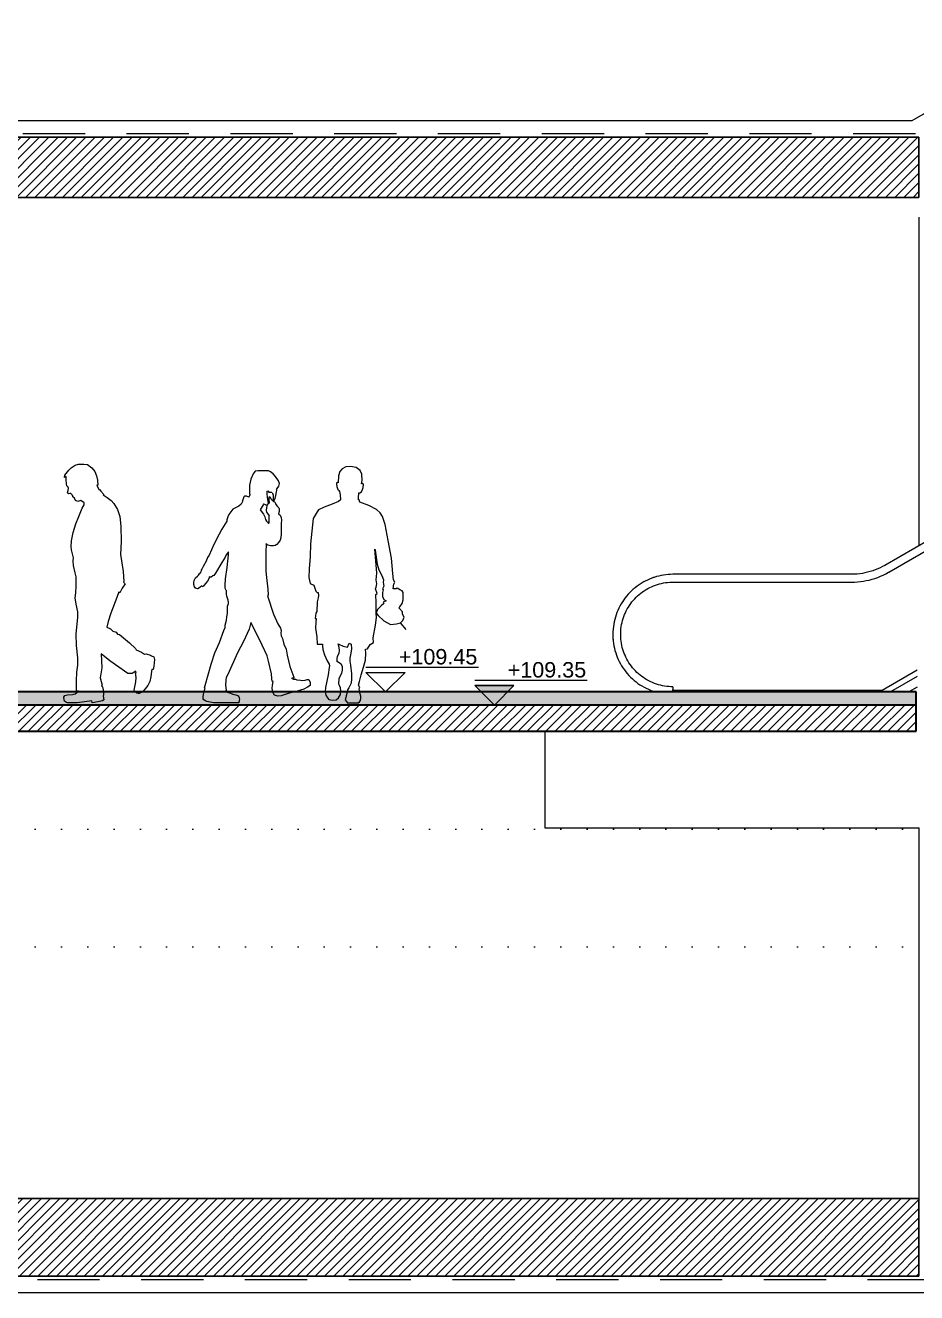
# Model space of a CAD drawing. Header units: centimetres. Extents: x -15511 to 6948, y 9649 to 14173.
# Drawn here: x -10634 to -9953, y 10486 to 11455 of the extents above; entities that cross this region are included whole.
import ezdxf

# ---------------------------------------------------------------- set-up
doc = ezdxf.new("R2010")
doc.units = ezdxf.units.CM
doc.header["$LTSCALE"] = 200
doc.linetypes.add('Dot 1mm', pattern=[0.1, 0, -0.1])
doc.linetypes.add('Overhead', pattern=[0.396875, 0.238125, -0.15875])
for name, color, linetype, lineweight in [('A-DETL', 90, 'Continuous', 9), ('A-FLOR', 192, 'Continuous', 9), ('A-FLOR-LEVL', 51, 'Continuous', 9), ('A-FLOR-OVHD', 1, 'Overhead', 9), ('A-FLOR-PATT', 8, 'Continuous', 35), ('A-GENM', 13, 'Continuous', 9), ('G-ANNO-DIMS', 111, 'Continuous', 9)]:
    doc.layers.add(name, color=color, linetype=linetype, lineweight=lineweight)
doc.styles.add('Arial_4', font='arial.ttf', dxfattribs={"height": 11.802395})
pattern_1 = [(45, (-4285.505, 12015), (-3.535534, 3.535534), [])]

# ---------------------------------------------------------------- blocks, each defined once
blk = doc.blocks.new('Generic Models 7 - Generic Models 4-1428444-A')
at = {"layer": 'A-GENM'}
h = blk.add_hatch(dxfattribs=at)
h.set_pattern_fill('FP_1', color=256, style=0, pattern_type=2)
h.set_pattern_definition(pattern_1)
h.paths.add_polyline_path([(-11011.98, 10498.27), (-9950.89, 10498.27), (-9950.89, 10557.52), (-11011.98, 10557.52), (-11011.98, 10543.95)], flags=0)
h.paths.add_polyline_path([(-10769.56, 11323.29), (-9950.89, 11323.29), (-9950.89, 11369.36), (-10831.59, 11369.36), (-10815.17, 11359.12), (-10799.32, 11348.01), (-10784.11, 11336.06)], flags=0)
at = {"layer": 'A-GENM', "lineweight": 25}
for p, q in [((-9950.89, 11369.36), (-10831.59, 11369.36)), ((-9950.89, 11323.29), (-9950.89, 11369.36)), ((-10769.56, 11323.29), (-9950.89, 11323.29)), ((-10971.98, 10557.52), (-11011.98, 10557.52)), ((-11011.98, 10557.52), (-11011.98, 10498.27)), ((-9950.89, 10557.52), (-10971.98, 10557.52)), ((-9950.89, 10498.27), (-9950.89, 10557.52)), ((-11011.98, 10498.27), (-9950.89, 10498.27))]:
    blk.add_line(p, q, dxfattribs=at)
at = {"layer": 'A-GENM'}
for p, q in [((-9950.89, 11308.04), (-9950.89, 11084.72)), ((-9950.89, 11084.72), (-9950.89, 11056.89)), ((-9950.89, 10840.98), (-9950.89, 10782.9)), ((-9950.89, 10782.9), (-9950.89, 10557.52)), ((-11011.98, 10557.52), (-11011.98, 10663.28))]:
    blk.add_line(p, q, dxfattribs=at)
for points in [[(-10783.93, 11335.91), (-10784.06, 11336.02), (-10784.18, 11336.12), (-10784.31, 11336.22)], [(-10769.2, 11322.96), (-10769.37, 11323.12), (-10769.55, 11323.28), (-10769.72, 11323.45)], [(-10761.87, 11315.95), (-10761.94, 11316.02), (-10762, 11316.09), (-10762.07, 11316.15)], [(-10755.15, 11309.17), (-10755.25, 11309.27), (-10755.35, 11309.38), (-10755.46, 11309.48)], [(-10751.11, 11304.91), (-10751.19, 11304.99), (-10751.27, 11305.08), (-10751.35, 11305.17)], [(-10744.37, 11297.47), (-10744.53, 11297.66), (-10744.7, 11297.84), (-10744.86, 11298.02)], [(-10743.94, 11296.99), (-10744.04, 11297.1), (-10744.14, 11297.21), (-10744.24, 11297.32)], [(-10741.23, 11293.86), (-10741.29, 11293.93), (-10741.35, 11294), (-10741.41, 11294.07)], [(-10736.96, 11288.79), (-10736.99, 11288.82), (-10737.02, 11288.86), (-10737.06, 11288.9)], [(-10734.03, 11285.19), (-10734.24, 11285.46), (-10734.46, 11285.72), (-10734.68, 11285.99)], [(-10723.3, 11271.16), (-10723.34, 11271.2), (-10723.37, 11271.24), (-10723.4, 11271.29)], [(-10720.18, 11266.79), (-10720.22, 11266.84), (-10720.26, 11266.89), (-10720.29, 11266.95)], [(-10717.34, 11262.69), (-10717.61, 11263.08), (-10717.88, 11263.47), (-10718.15, 11263.87)], [(-10714.04, 11257.76), (-10714.06, 11257.8), (-10714.09, 11257.84), (-10714.12, 11257.88)], [(-10703.95, 11241.51), (-10703.98, 11241.55), (-10704.01, 11241.6), (-10704.04, 11241.65)], [(-10701.04, 11236.42), (-10701.07, 11236.47), (-10701.1, 11236.53), (-10701.13, 11236.58)], [(-10698.19, 11231.25), (-10698.22, 11231.31), (-10698.25, 11231.37), (-10698.28, 11231.43)], [(-10695.4, 11225.99), (-10695.43, 11226.05), (-10695.46, 11226.11), (-10695.5, 11226.17)], [(-10692.67, 11220.62), (-10692.71, 11220.69), (-10692.74, 11220.75), (-10692.77, 11220.81)], [(-10690.01, 11215.15), (-10690.04, 11215.22), (-10690.07, 11215.28), (-10690.1, 11215.35)], [(-10687.41, 11209.58), (-10687.44, 11209.64), (-10687.47, 11209.71), (-10687.5, 11209.78)], [(-10685.03, 11204.23), (-10685.32, 11204.91), (-10685.62, 11205.58), (-10685.91, 11206.25)], [(-10682.44, 11198.15), (-10682.46, 11198.21), (-10682.49, 11198.26), (-10682.51, 11198.32)], [(-10678.59, 11188.55), (-10678.61, 11188.6), (-10678.63, 11188.64), (-10678.64, 11188.69)], [(-10678.2, 11187.54), (-10678.22, 11187.59), (-10678.23, 11187.63), (-10678.25, 11187.67)], [(-10660.86, 11132.27), (-10660.9, 11132.46), (-10660.95, 11132.64), (-10660.99, 11132.82)], [(-10653.11, 11093.52), (-10653.13, 11093.6), (-10653.14, 11093.67), (-10653.15, 11093.75)], [(-10652.1, 11086.64), (-10652.11, 11086.73), (-10652.13, 11086.83), (-10652.14, 11086.92)], [(-10651.84, 11084.72), (-10651.8, 11084.48), (-10651.74, 11084.01), (-10651.68, 11083.53), (-10651.65, 11083.29)], [(-10719.99, 10776.97), (-10719.33, 10777.75), (-10718.67, 10778.53), (-10718.02, 10779.31)], [(-10845.73, 10691.17), (-10845.69, 10691.18), (-10845.64, 10691.2), (-10845.6, 10691.22)]]:
    blk.add_open_spline(points, degree=3, dxfattribs=at)
blk = doc.blocks.new('A-YURUYEN MERDIVEN - 695_00-1415770-A')
at = {"layer": 'A-GENM'}
for p, q in [((-8828.2, 11705.08), (-9976.94, 11041.83)), ((-9973.94, 11036.64), (-8825.2, 11699.88)), ((-10002.44, 11035), (-10138.98, 11035)), ((-10138.98, 11029), (-10002.44, 11029)), ((-9952.22, 10961.7), (-9979, 10946.24)), ((-9952.22, 10956.8), (-9972.66, 10945)), ((-10138.98, 10949), (-10138.98, 10947)), ((-10138.98, 10946.24), (-10138.98, 10947)), ((-10138.98, 10945), (-10138.98, 10946.24)), ((-9979, 10946.24), (-10138.98, 10946.24)), ((-9978.66, 10945), (-9979, 10946.24)), ((-9952.22, 10948.72), (-9958.66, 10945)), ((-10236.98, 10915), (-10236.98, 10841)), ((-10236.98, 10841), (-9950.8, 10841))]:
    blk.add_line(p, q, dxfattribs=at)
at = {"layer": 'A-GENM', "flags": 128}
for points in [[(-9976.94, 11041.83), (-9978.73, 11040.85), (-9980.56, 11039.94), (-9982.41, 11039.1), (-9984.31, 11038.33), (-9986.23, 11037.65), (-9988.17, 11037.04), (-9990.14, 11036.51), (-9992.13, 11036.05), (-9994.14, 11035.68), (-9996.16, 11035.39), (-9998.19, 11035.18), (-10000.22, 11035.05), (-10002.26, 11035), (-10002.44, 11035)], [(-10138.98, 11035), (-10140.82, 11034.96), (-10142.66, 11034.85), (-10144.49, 11034.67), (-10146.31, 11034.41), (-10148.12, 11034.08), (-10149.92, 11033.68), (-10151.7, 11033.21), (-10153.45, 11032.66), (-10155.19, 11032.05), (-10156.9, 11031.37), (-10158.58, 11030.62), (-10160.22, 11029.8), (-10161.84, 11028.92), (-10163.42, 11027.97), (-10164.96, 11026.97), (-10166.45, 11025.9), (-10167.91, 11024.77), (-10169.31, 11023.58), (-10170.67, 11022.34), (-10171.98, 11021.05), (-10173.24, 11019.7), (-10174.44, 11018.31), (-10175.58, 11016.87), (-10176.67, 11015.38), (-10177.69, 11013.85), (-10178.65, 11012.29), (-10179.55, 11010.68), (-10180.39, 11009.04), (-10181.16, 11007.37), (-10181.86, 11005.67), (-10182.49, 11003.94), (-10183.05, 11002.19), (-10183.54, 11000.42), (-10183.96, 10998.62), (-10184.31, 10996.82), (-10184.59, 10995), (-10184.79, 10993.17), (-10184.92, 10991.34), (-10184.98, 10989.5), (-10184.96, 10987.66), (-10184.87, 10985.82), (-10184.71, 10983.99), (-10184.47, 10982.16), (-10184.16, 10980.35), (-10183.78, 10978.55), (-10183.33, 10976.77), (-10182.8, 10975), (-10182.21, 10973.26), (-10181.54, 10971.55), (-10180.81, 10969.86), (-10180.01, 10968.2), (-10179.15, 10966.58), (-10178.22, 10964.99), (-10177.23, 10963.44), (-10176.17, 10961.93), (-10175.06, 10960.46), (-10173.89, 10959.04), (-10172.67, 10957.67), (-10171.39, 10956.35), (-10170.05, 10955.08), (-10168.67, 10953.86), (-10167.24, 10952.71), (-10165.77, 10951.6), (-10164.25, 10950.56), (-10162.7, 10949.58), (-10161.1, 10948.67), (-10159.47, 10947.81), (-10157.81, 10947.03), (-10156.11, 10946.31), (-10154.39, 10945.66), (-10152.65, 10945.08), (-10152.38, 10945)], [(-10154.08, 11032.44), (-10155.19, 11032.05), (-10156.9, 11031.37), (-10158.58, 11030.62), (-10160.22, 11029.8), (-10160.73, 11029.52)], [(-10138.98, 11035), (-10140.82, 11034.96), (-10142.66, 11034.85), (-10144.49, 11034.67), (-10146.31, 11034.41), (-10148.12, 11034.08), (-10149.92, 11033.68), (-10151.7, 11033.21), (-10153.45, 11032.66), (-10153.79, 11032.55)], [(-10002.44, 11029), (-10000.17, 11029.05), (-9997.89, 11029.18), (-9995.62, 11029.41), (-9993.36, 11029.73), (-9991.12, 11030.14), (-9988.9, 11030.63), (-9986.69, 11031.22), (-9984.51, 11031.89), (-9982.37, 11032.65), (-9980.25, 11033.5), (-9978.17, 11034.43), (-9976.12, 11035.44), (-9974.12, 11036.53), (-9973.94, 11036.64)], [(-10138.98, 10949), (-10140.58, 10949.03), (-10142.18, 10949.13), (-10143.77, 10949.29), (-10145.36, 10949.51), (-10146.93, 10949.8), (-10148.49, 10950.15), (-10150.04, 10950.56), (-10151.57, 10951.03), (-10153.07, 10951.56), (-10154.56, 10952.16), (-10156.02, 10952.81), (-10157.45, 10953.52), (-10158.86, 10954.29), (-10160.23, 10955.11), (-10161.57, 10955.99), (-10162.87, 10956.92), (-10164.13, 10957.9), (-10165.36, 10958.93), (-10166.54, 10960.01), (-10167.68, 10961.13), (-10168.77, 10962.3), (-10169.81, 10963.51), (-10170.81, 10964.77), (-10171.75, 10966.06), (-10172.64, 10967.39), (-10173.48, 10968.75), (-10174.26, 10970.15), (-10174.99, 10971.57), (-10175.66, 10973.03), (-10176.26, 10974.51), (-10176.81, 10976.01), (-10177.3, 10977.53), (-10177.73, 10979.07), (-10178.1, 10980.63), (-10178.4, 10982.2), (-10178.64, 10983.78), (-10178.82, 10985.37), (-10178.93, 10986.97), (-10178.98, 10988.57), (-10178.97, 10990.17), (-10178.89, 10991.77), (-10178.74, 10993.36), (-10178.54, 10994.95), (-10178.27, 10996.52), (-10177.94, 10998.09), (-10177.54, 10999.64), (-10177.09, 11001.17), (-10176.57, 11002.69), (-10175.99, 11004.18), (-10175.36, 11005.65), (-10174.66, 11007.09), (-10173.91, 11008.5), (-10173.1, 11009.88), (-10172.24, 11011.23), (-10171.32, 11012.54), (-10170.36, 11013.81), (-10169.34, 11015.05), (-10168.27, 11016.24), (-10167.16, 11017.39), (-10166, 11018.5), (-10164.8, 11019.55), (-10163.56, 11020.56), (-10162.28, 11021.52), (-10160.96, 11022.42), (-10159.6, 11023.28), (-10158.22, 11024.07), (-10156.8, 11024.81), (-10155.35, 11025.5), (-10153.88, 11026.12), (-10152.38, 11026.69), (-10150.86, 11027.19), (-10149.33, 11027.64), (-10147.77, 11028.02), (-10146.21, 11028.34), (-10144.63, 11028.6), (-10143.04, 11028.79), (-10141.45, 11028.92), (-10139.85, 11028.99), (-10138.98, 11029)], [(-10167.38, 11025.18), (-10167.91, 11024.77), (-10169.31, 11023.58), (-10170.67, 11022.34), (-10171.98, 11021.05), (-10172.69, 11020.29)], [(-10161.03, 11029.36), (-10161.84, 11028.92), (-10163.42, 11027.97), (-10164.96, 11026.97), (-10166.45, 11025.9), (-10167.1, 11025.4)], [(-10177.53, 11014.09), (-10177.69, 11013.85), (-10178.65, 11012.29), (-10179.55, 11010.68), (-10180.39, 11009.04), (-10181.16, 11007.37), (-10181.86, 11005.67), (-10182.49, 11003.94), (-10183.05, 11002.19), (-10183.54, 11000.42), (-10183.96, 10998.62), (-10184.31, 10996.82), (-10184.59, 10995), (-10184.79, 10993.17), (-10184.81, 10992.9)], [(-10172.91, 11020.05), (-10173.24, 11019.7), (-10174.44, 11018.31), (-10175.58, 11016.87), (-10176.67, 11015.38), (-10177.41, 11014.27)], [(-10184.83, 10992.66), (-10184.92, 10991.34), (-10184.98, 10989.5), (-10184.96, 10987.66), (-10184.87, 10985.82), (-10184.83, 10985.34)], [(-10184.8, 10985.03), (-10184.71, 10983.99), (-10184.47, 10982.16), (-10184.16, 10980.35), (-10183.78, 10978.55), (-10183.61, 10977.87)], [(-10183.52, 10977.52), (-10183.33, 10976.77), (-10182.8, 10975), (-10182.21, 10973.26), (-10181.54, 10971.55), (-10181.18, 10970.71)], [(-10181.04, 10970.37), (-10180.81, 10969.86), (-10180.01, 10968.2), (-10179.15, 10966.58), (-10178.22, 10964.99), (-10177.58, 10964)], [(-10177.43, 10963.75), (-10177.23, 10963.44), (-10176.17, 10961.93), (-10175.06, 10960.46), (-10173.89, 10959.04), (-10172.67, 10957.67), (-10171.39, 10956.35), (-10170.05, 10955.08), (-10168.67, 10953.86), (-10167.24, 10952.71), (-10165.77, 10951.6), (-10164.25, 10950.56), (-10162.7, 10949.58), (-10161.1, 10948.67), (-10159.47, 10947.81), (-10157.81, 10947.03), (-10156.11, 10946.31), (-10154.39, 10945.66), (-10154.03, 10945.54)], [(-10153.72, 10945.43), (-10152.65, 10945.08), (-10152.38, 10945)]]:
    blk.add_lwpolyline(points, dxfattribs=at)
blk = doc.blocks.new('Spot Elevations - IUAS_A_SECTION_FLOOR_CONCRETE-1317280-A')
at = {"layer": 'G-ANNO-DIMS'}
blk.add_hatch(color=256, dxfattribs=at).paths.add_polyline_path([(-6011.89, 11645), (-6026.89, 11630), (-6041.89, 11645)], flags=0)
for p, q in [((-6041.89, 11649), (-5955.82, 11649)), ((-6041.89, 11645), (-6011.89, 11645)), ((-6026.89, 11630), (-6041.89, 11645)), ((-6011.89, 11645), (-6041.89, 11645)), ((-6041.89, 11645), (-6026.89, 11630)), ((-6011.89, 11645), (-6026.89, 11630)), ((-6026.89, 11630), (-6011.89, 11645))]:
    blk.add_line(p, q, dxfattribs=at)
blk = doc.blocks.new('Spot Elevations - IUAS_A_SECTION_FLOOR_FINISH-1317019-A')
at = {"layer": 'G-ANNO-DIMS'}
for p, q in [((-1852.33, 12529), (-1766.26, 12529)), ((-1852.33, 12525), (-1822.33, 12525)), ((-1837.33, 12510), (-1852.33, 12525)), ((-1822.33, 12525), (-1837.33, 12510))]:
    blk.add_line(p, q, dxfattribs=at)

msp = doc.modelspace()

# ---------------------------------------------------------------- hatches: boundary and pattern name
at = {"layer": 'A-FLOR-PATT', "lineweight": 9}
h = msp.add_hatch(dxfattribs=at)
h.set_pattern_fill('FP_2', color=256, style=0, pattern_type=2)
h.set_pattern_definition([(50, (-4285.505, 12015), (72.87376, -6.37607), [7.62, -83.82]), (355, (-4285.505, 12015), (-14.097, 76.42244), [6.096, -67.056]), (100.451, (-4279.43, 12014.47), (58.77696, 70.04687), [6.476, -71.236]), (46.184, (-4285.505, 12035.32), (108.4314, -16.81745), [11.43, -125.73]), (96.636, (-4276.47, 12033.92), (94.961, 98.9709), [9.714, -106.854]), (351.184, (-4285.5, 12035.32), (94.9623, 98.9702), [9.144, -100.584]), (21, (-4275.345, 12030.24), (60.64565, -40.90654), [7.62, -83.82]), (326, (-4275.345, 12030.24), (24.72083, 73.67493), [6.096, -67.056]), (71.451, (-4270.29, 12026.83), (85.3669, 32.76874), [6.476, -71.236]), (37.5, (-4285.505, 12015), (1.235525, 33.82243), [3.353, -62.89, 3.353, -64.719, -67.31]), (37.5, (-4285.505, 12015), (1.235525, 33.82243), [-134.315, 3.353, -63.957]), (7.5, (-4285.505, 12015), (26.72815, 40.07255), [3.353, -35.458, 3.353, -61.366, -25.654]), (7.5, (-4285.505, 12015), (26.72815, 40.07255), [-103.53, 3.353, -22.301]), (327.5, (-4308.16, 12015), (54.23632, -2.29212), [3.353, -22.047, 3.353, -75.895, -105.156]), (327.5, (-4308.16, 12015), (54.23632, -2.29212), [-104.648, 3.353, -101.803]), (317.5, (-4318.32, 12015), (59.25158, 10.17014), [3.353, -29.667, 3.353, -49.276, -74.676]), (317.5, (-4318.32, 12015), (59.25158, 10.17014), [-85.649, 3.353, -71.323])])
h.paths.add_polyline_path([(5363.17, 10935), (5388.02, 10935), (5388.02, 10945), (4668.02, 10945), (4668.02, 10935), (5320.31, 10935)], flags=0)
h.paths.add_polyline_path([(-14311.98, 10935), (-11851.98, 10935), (-11851.98, 10945), (-14311.98, 10945)], flags=0)
h.paths.add_polyline_path([(4634.46, 10935), (4648.02, 10935), (4648.02, 10945), (2928.02, 10945), (2928.02, 10935), (4591.59, 10935)], flags=0)
h.paths.add_polyline_path([(-11331.63, 10935), (-9952.98, 10935), (-9952.98, 10945), (-11331.63, 10945)], flags=0)
h.paths.add_polyline_path([(2405.44, 10935), (2407.66, 10935), (2407.66, 10945), (1078.02, 10945), (1078.02, 10935), (2233.98, 10935)], flags=0)
h.paths.add_polyline_path([(-6661.98, 10935), (-5501.98, 10935), (-5501.98, 10945), (-6661.98, 10945)], flags=0)
h.paths.add_polyline_path([(-852.36, 10935), (-811.98, 10935), (-811.98, 10945), (-5141.98, 10945), (-5141.98, 10935), (-938.09, 10935)], flags=0)
h = msp.add_hatch(dxfattribs=at)
h.set_pattern_fill('FP_1', color=256, style=0, pattern_type=2)
h.set_pattern_definition(pattern_1)
h.paths.add_polyline_path([(-14311.98, 10915), (-11851.98, 10915), (-11851.98, 10935), (-14311.98, 10935)], flags=0)
h.paths.add_polyline_path([(5363.17, 10915), (5388.02, 10915), (5388.02, 10935), (2928.02, 10935), (2928.02, 10915), (5320.31, 10915)], flags=0)
h.paths.add_polyline_path([(-11331.63, 10915), (-9952.98, 10915), (-9952.98, 10935), (-11331.63, 10935)], flags=0)
h.paths.add_polyline_path([(2405.44, 10915), (2407.66, 10915), (2407.66, 10935), (1078.02, 10935), (1078.02, 10915), (2233.98, 10915)], flags=0)
h.paths.add_polyline_path([(-6811.98, 10915), (-661.98, 10915), (-661.98, 10935), (-6811.98, 10935)], flags=0)

# ---------------------------------------------------------------- linework, layer by layer
at = {"layer": 'A-DETL'}
for p, q in [((-8658.08, 12131.43), (-9956.25, 11381.93)), ((-9956.25, 11381.93), (-10813.71, 11381.93)), ((-10599.22, 11116.54), (-10596.28, 11118.41)), ((-10596.28, 11118.41), (-10593.57, 11119.11)), ((-10593.57, 11119.11), (-10589.49, 11119.35)), ((-10589.49, 11119.35), (-10586.76, 11118.91)), ((-10586.76, 11118.91), (-10583.34, 11116.44)), ((-10385.68, 11117.55), (-10389.3, 11117.22)), ((-10381.26, 11116.69), (-10385.68, 11117.55)), ((-10604.35, 11109.13), (-10604.11, 11110.9)), ((-10603.09, 11109.69), (-10604.35, 11109.13)), ((-10604.11, 11110.9), (-10600.99, 11114.54)), ((-10603.18, 11107.36), (-10603.09, 11109.69)), ((-10600.99, 11114.54), (-10599.22, 11116.54)), ((-10583.34, 11116.44), (-10581.06, 11113.59)), ((-10581.06, 11113.59), (-10579.85, 11110.42)), ((-10579.85, 11110.42), (-10579.22, 11107)), ((-10461.89, 11107.7), (-10462.75, 11103.19)), ((-10460.15, 11111.86), (-10461.89, 11107.7)), ((-10458.42, 11113.77), (-10460.15, 11111.86)), ((-10456.34, 11114.2), (-10458.42, 11113.77)), ((-10450.53, 11114.2), (-10456.34, 11114.2)), ((-10448.36, 11114.03), (-10450.53, 11114.2)), ((-10446.72, 11113.42), (-10448.36, 11114.03)), ((-10444.64, 11111.95), (-10446.72, 11113.42)), ((-10442.99, 11109.87), (-10444.64, 11111.95)), ((-10440.56, 11106.4), (-10442.99, 11109.87)), ((-10394.79, 11110.25), (-10395.02, 11104.93)), ((-10393.88, 11113.68), (-10394.79, 11110.25)), ((-10392.1, 11115.74), (-10393.88, 11113.68)), ((-10389.3, 11117.22), (-10392.1, 11115.74)), ((-10378.26, 11114.48), (-10381.26, 11116.69)), ((-10376.91, 11111.48), (-10378.26, 11114.48)), ((-10376.7, 11106.71), (-10376.91, 11111.48)), ((-10602.9, 11104.14), (-10603.18, 11107.36)), ((-10602.51, 11102.65), (-10602.9, 11104.14)), ((-10601.65, 11101.61), (-10602.51, 11102.65)), ((-10601.95, 11097.22), (-10601.68, 11099.17)), ((-10601.68, 11099.17), (-10601.32, 11100.87)), ((-10601.32, 11100.87), (-10601.65, 11101.61)), ((-10578.92, 11103.19), (-10579.73, 11103.14)), ((-10579.73, 11103.14), (-10578.02, 11099.85)), ((-10579.22, 11107), (-10578.92, 11103.19)), ((-10578.02, 11099.85), (-10577.53, 11099.93)), ((-10577.53, 11099.93), (-10576.45, 11098.57)), ((-10576.45, 11098.57), (-10574.2, 11095.95)), ((-10462.75, 11103.19), (-10462.84, 11098.77)), ((-10462.84, 11098.77), (-10462.75, 11096.78)), ((-10449.44, 11098.68), (-10448.87, 11098.83)), ((-10449.28, 11097.53), (-10449.44, 11098.68)), ((-10448.87, 11098.83), (-10448.45, 11098.6)), ((-10448.45, 11098.6), (-10448.24, 11097.72)), ((-10442.8, 11095.36), (-10442.17, 11097.94)), ((-10442.3, 11099.94), (-10441.6, 11100.59)), ((-10441.97, 11099.64), (-10442.3, 11099.94)), ((-10442.17, 11097.94), (-10442.07, 11098.96)), ((-10442.07, 11098.96), (-10441.97, 11099.64)), ((-10441.6, 11100.59), (-10440.39, 11102.5)), ((-10439.96, 11104.41), (-10440.56, 11106.4)), ((-10440.39, 11102.5), (-10439.96, 11104.41)), ((-10396.25, 11104.83), (-10396.4, 11103.82)), ((-10396.4, 11103.82), (-10396.1, 11102.04)), ((-10395.62, 11105.16), (-10396.25, 11104.83)), ((-10396.1, 11102.04), (-10395.29, 11099.82)), ((-10395.02, 11104.93), (-10395.62, 11105.16)), ((-10395.29, 11099.82), (-10394.47, 11099.15)), ((-10394.47, 11099.15), (-10393.94, 11098.34)), ((-10393.94, 11098.34), (-10393.6, 11095.82)), ((-10378.38, 11097.42), (-10377.27, 11097.96)), ((-10377.27, 11097.96), (-10376.56, 11099.77)), ((-10377.12, 11104.21), (-10376.7, 11106.71)), ((-10376.15, 11104.43), (-10377.12, 11104.21)), ((-10376.56, 11099.77), (-10375.9, 11101.47)), ((-10375.74, 11103.73), (-10376.15, 11104.43)), ((-10375.9, 11101.47), (-10375.74, 11103.73)), ((-10601.29, 11096.59), (-10601.95, 11097.22)), ((-10600.34, 11096.68), (-10601.29, 11096.59)), ((-10599.48, 11096.74), (-10600.34, 11096.68)), ((-10598.86, 11096.15), (-10599.48, 11096.74)), ((-10598.47, 11095.44), (-10598.86, 11096.15)), ((-10597.88, 11095.3), (-10598.47, 11095.44)), ((-10597.88, 11094.19), (-10597.88, 11095.3)), ((-10596.77, 11093.22), (-10597.88, 11094.19)), ((-10595.85, 11091.47), (-10596.77, 11093.22)), ((-10594.1, 11090.64), (-10595.85, 11091.47)), ((-10591.79, 11091.42), (-10594.1, 11090.64)), ((-10589.24, 11089.68), (-10591.79, 11091.42)), ((-10590.91, 11085.48), (-10589.24, 11088.21)), ((-10589.24, 11088.21), (-10589.24, 11089.68)), ((-10574.2, 11095.95), (-10574.74, 11095.88)), ((-10574.74, 11095.88), (-10571.79, 11093.84)), ((-10571.79, 11093.84), (-10568.78, 11091.4)), ((-10568.78, 11091.4), (-10566.5, 11089.04)), ((-10566.5, 11089.04), (-10563.89, 11084.56)), ((-10469.19, 11088.69), (-10471.11, 11087.17)), ((-10468.1, 11090.68), (-10469.19, 11088.69)), ((-10468.18, 11091.26), (-10468.25, 11090.97)), ((-10468.25, 11090.97), (-10468.1, 11090.68)), ((-10467.96, 11091.84), (-10468.18, 11091.26)), ((-10467.53, 11093.36), (-10467.96, 11091.84)), ((-10467.24, 11094.3), (-10467.53, 11093.36)), ((-10466.73, 11094.73), (-10467.24, 11094.3)), ((-10465.28, 11094.66), (-10466.73, 11094.73)), ((-10463.4, 11094.01), (-10465.28, 11094.66)), ((-10463.36, 11094.39), (-10463.4, 11094.01)), ((-10462.93, 11095.1), (-10463.21, 11094.61)), ((-10462.69, 11095.67), (-10462.93, 11095.1)), ((-10462.75, 11096.78), (-10462.49, 11096.09)), ((-10462.61, 11095.97), (-10462.69, 11095.67)), ((-10452.23, 11088.53), (-10452.48, 11088.13)), ((-10451.82, 11088.69), (-10452.23, 11088.53)), ((-10451.01, 11088.25), (-10451.82, 11088.69)), ((-10450.13, 11087.88), (-10451.01, 11088.25)), ((-10449.45, 11096.89), (-10449.33, 11097.48)), ((-10449.45, 11096.42), (-10449.45, 11096.89)), ((-10449.19, 11094.01), (-10449.45, 11096.42)), ((-10448.43, 11089.03), (-10449.19, 11094.01)), ((-10449.08, 11088.03), (-10448.43, 11089.03)), ((-10447.78, 11090.02), (-10448.43, 11089.03)), ((-10448.24, 11097.72), (-10447.11, 11097.81)), ((-10448.02, 11093.81), (-10448.07, 11093.12)), ((-10448.07, 11093.12), (-10447.96, 11091.64)), ((-10447.7, 11094.18), (-10448.02, 11093.81)), ((-10447.96, 11091.64), (-10447.78, 11090.02)), ((-10446.96, 11093.86), (-10447.49, 11094.18)), ((-10447.11, 11097.81), (-10445.9, 11097.78)), ((-10446.59, 11093.17), (-10446.96, 11093.86)), ((-10445.74, 11091.74), (-10446.59, 11093.17)), ((-10445.9, 11097.78), (-10445.66, 11097.75)), ((-10445.07, 11091.19), (-10445.74, 11091.74)), ((-10445.48, 11097.54), (-10445.15, 11096.95)), ((-10445.15, 11096.95), (-10444.86, 11095.64)), ((-10444.83, 11091.35), (-10445.07, 11091.19)), ((-10445.07, 11091.19), (-10444.41, 11090.63)), ((-10444.86, 11095.64), (-10444.83, 11093.3)), ((-10444.83, 11093.3), (-10444.83, 11091.35)), ((-10444.41, 11090.63), (-10443.33, 11092.93)), ((-10444.41, 11090.63), (-10443.67, 11090.36)), ((-10443.67, 11090.36), (-10443.35, 11089.78)), ((-10443.35, 11089.78), (-10442.66, 11088.4)), ((-10443.33, 11092.93), (-10442.8, 11095.36)), ((-10442.66, 11088.4), (-10441.6, 11087.08)), ((-10399.71, 11088.56), (-10405.76, 11086.41)), ((-10394.84, 11090.61), (-10399.71, 11088.56)), ((-10393.26, 11091.97), (-10394.84, 11090.61)), ((-10393.6, 11095.82), (-10393.26, 11091.97)), ((-10379.56, 11093.35), (-10379.33, 11097.32)), ((-10379.48, 11091.9), (-10379.56, 11093.35)), ((-10379.02, 11091.93), (-10379.48, 11091.9)), ((-10379.33, 11097.32), (-10378.38, 11097.42)), ((-10378.58, 11090.22), (-10379.02, 11091.93)), ((-10371.58, 11087.68), (-10378.58, 11090.22)), ((-10595.67, 11073.56), (-10593.31, 11079.29)), ((-10593.31, 11079.29), (-10590.91, 11085.48)), ((-10563.89, 11084.56), (-10562.02, 11079.29)), ((-10562.02, 11079.29), (-10561.3, 11071.8)), ((-10479.51, 11078.93), (-10480.23, 11076.53)), ((-10478.55, 11080.85), (-10479.51, 11078.93)), ((-10475.59, 11084.85), (-10478.55, 11080.85)), ((-10471.11, 11087.17), (-10475.59, 11084.85)), ((-10452.48, 11088.13), (-10454.64, 11084.25)), ((-10454.64, 11084.25), (-10452.26, 11080.99)), ((-10452.26, 11080.99), (-10451.1, 11078.96)), ((-10451.1, 11078.96), (-10450.53, 11076.94)), ((-10449.5, 11087.72), (-10450.13, 11087.88)), ((-10449.77, 11083.74), (-10449.71, 11085.97)), ((-10449.55, 11082.63), (-10449.77, 11083.74)), ((-10449.71, 11085.97), (-10449.08, 11088.03)), ((-10448.87, 11081.46), (-10449.55, 11082.63)), ((-10449.08, 11088.03), (-10449.5, 11087.72)), ((-10447.49, 11079.76), (-10448.87, 11081.46)), ((-10447.85, 11079.04), (-10447.78, 11079.61)), ((-10447.85, 11076.29), (-10447.85, 11079.04)), ((-10447.78, 11079.61), (-10447.49, 11079.76)), ((-10441.6, 11087.08), (-10440.44, 11085.75)), ((-10440.17, 11082.94), (-10440.81, 11081.3)), ((-10440.81, 11081.3), (-10439.46, 11080.27)), ((-10440.44, 11085.75), (-10440.12, 11085.06)), ((-10440.07, 11084.32), (-10440.17, 11082.94)), ((-10440.12, 11085.06), (-10440.07, 11084.32)), ((-10439.46, 11080.27), (-10438.52, 11078.38)), ((-10411.22, 11082.76), (-10414.17, 11077.75)), ((-10410, 11084.26), (-10411.22, 11082.76)), ((-10405.76, 11086.41), (-10410, 11084.26)), ((-10365.64, 11084.6), (-10371.58, 11087.68)), ((-10362.99, 11082.06), (-10365.64, 11084.6)), ((-10361.18, 11079.19), (-10362.99, 11082.06)), ((-10359.1, 11072.99), (-10361.18, 11079.19)), ((-10597.8, 11067.06), (-10595.67, 11073.56)), ((-10561.3, 11071.8), (-10561.1, 11060.2)), ((-10484, 11069.63), (-10486.02, 11065.79)), ((-10480.26, 11075.67), (-10484, 11069.63)), ((-10480.23, 11076.53), (-10480.26, 11075.67)), ((-10450.53, 11076.94), (-10449.95, 11075.71)), ((-10449.95, 11075.71), (-10449.22, 11074.91)), ((-10449.22, 11074.91), (-10448.3, 11073.88)), ((-10448.3, 11073.88), (-10447.7, 11074.48)), ((-10447.7, 11074.48), (-10447.85, 11076.29)), ((-10438.52, 11078.38), (-10438.3, 11076.36)), ((-10438.3, 11076.36), (-10438.52, 11073.97)), ((-10438.52, 11073.97), (-10438.52, 11066.3)), ((-10414.17, 11077.75), (-10416.27, 11058.25)), ((-10356.7, 11060.97), (-10359.1, 11072.99)), ((-10599.31, 11056.24), (-10598.98, 11060.57)), ((-10598.98, 11060.57), (-10597.8, 11067.06)), ((-10561.1, 11060.2), (-10561.57, 11050.02)), ((-10486.02, 11065.79), (-10490.07, 11057.7)), ((-10440.62, 11059.29), (-10441.99, 11057.84)), ((-10439.46, 11061.1), (-10440.62, 11059.29)), ((-10439.02, 11062.76), (-10439.46, 11061.1)), ((-10438.52, 11066.3), (-10439.02, 11062.76)), ((-10354.17, 11047.28), (-10356.7, 11060.97)), ((-10599.06, 11053.58), (-10599.31, 11056.24)), ((-10597.59, 11047.66), (-10599.06, 11053.58)), ((-10561.57, 11050.02), (-10559.49, 11037.07)), ((-10493.69, 11049.6), (-10494.86, 11047.79)), ((-10490.07, 11057.7), (-10493.69, 11049.6)), ((-10480.59, 11049.92), (-10481.55, 11048.11)), ((-10479.02, 11052.15), (-10480.59, 11049.92)), ((-10480.02, 11040.2), (-10479.04, 11049.93)), ((-10479.04, 11049.93), (-10479.02, 11052.15)), ((-10450.21, 11056.09), (-10450.47, 11053.95)), ((-10450.47, 11053.95), (-10450.47, 11050.02)), ((-10450.47, 11050.02), (-10450.38, 11041.99)), ((-10448.86, 11057.26), (-10450.31, 11058.27)), ((-10450.31, 11058.27), (-10450.03, 11057.26)), ((-10450.03, 11057.26), (-10450.21, 11056.09)), ((-10446.76, 11056.83), (-10448.86, 11057.26)), ((-10444.59, 11056.83), (-10446.76, 11056.83)), ((-10443.22, 11057.12), (-10444.59, 11056.83)), ((-10441.99, 11057.84), (-10443.22, 11057.12)), ((-10416.27, 11058.25), (-10416.39, 11048.63)), ((-10366.29, 11045.18), (-10366.97, 11054.1)), ((-10366.97, 11054.1), (-10366.84, 11053.51)), ((-10366.84, 11053.51), (-10365.17, 11042.78)), ((-10597.79, 11045.31), (-10597.59, 11047.66)), ((-10597.46, 11041.79), (-10597.79, 11045.31)), ((-10596.28, 11036.04), (-10597.46, 11041.79)), ((-10498.27, 11040.86), (-10499.44, 11038.95)), ((-10495.93, 11045.13), (-10498.27, 11040.86)), ((-10494.86, 11047.79), (-10495.93, 11045.13)), ((-10484.1, 11043.95), (-10488.79, 11035.96)), ((-10481.55, 11048.11), (-10484.1, 11043.95)), ((-10481.19, 11031.63), (-10480.02, 11040.2)), ((-10450.38, 11041.99), (-10450.47, 11037.44)), ((-10416.39, 11048.63), (-10417.22, 11039.11)), ((-10365.54, 11035.79), (-10366.29, 11045.18)), ((-10365.17, 11042.78), (-10363.99, 11038.5)), ((-10353.29, 11035.49), (-10354.17, 11047.28)), ((-10595.54, 11033.17), (-10596.28, 11036.04)), ((-10595.54, 11025.81), (-10595.54, 11033.17)), ((-10559.49, 11037.07), (-10559.09, 11029.5)), ((-10505.31, 11029.87), (-10505.05, 11030.81)), ((-10505.05, 11030.81), (-10504.05, 11032.22)), ((-10504.05, 11032.22), (-10502.62, 11033.63)), ((-10502.62, 11033.63), (-10501.94, 11034.27)), ((-10501.94, 11034.27), (-10501.39, 11035)), ((-10501.39, 11035), (-10500.92, 11035.8)), ((-10500.92, 11035.8), (-10500.04, 11036.41)), ((-10499.44, 11038.95), (-10500.08, 11037.67)), ((-10500.08, 11037.67), (-10499.77, 11037.12)), ((-10500.04, 11036.41), (-10500, 11036.76)), ((-10494.03, 11031.43), (-10495.08, 11029.76)), ((-10493.82, 11032.19), (-10494.03, 11031.43)), ((-10493.76, 11033), (-10493.82, 11032.19)), ((-10493.26, 11032.87), (-10493.76, 11033)), ((-10492.61, 11032.72), (-10493.26, 11032.87)), ((-10492.16, 11032.83), (-10492.61, 11032.72)), ((-10491.03, 11033.94), (-10492.16, 11032.83)), ((-10490.17, 11034.05), (-10491.03, 11033.94)), ((-10488.79, 11035.96), (-10490.17, 11034.05)), ((-10481.36, 11026.63), (-10481.19, 11031.63)), ((-10450.47, 11037.44), (-10449.85, 11032.61)), ((-10449.85, 11032.61), (-10448.78, 11023.6)), ((-10417.22, 11039.11), (-10417.36, 11032.59)), ((-10417.36, 11032.59), (-10416.34, 11027.83)), ((-10366.09, 11030.88), (-10365.54, 11035.79)), ((-10365.42, 11027.71), (-10366.09, 11030.88)), ((-10363.99, 11038.5), (-10361.77, 11034.05)), ((-10361.77, 11034.05), (-10360.28, 11030.65)), ((-10360.28, 11030.65), (-10360.7, 11028.63)), ((-10352.78, 11030.88), (-10353.29, 11035.49)), ((-10351.65, 11029.06), (-10352.78, 11030.88)), ((-10596.22, 11017.02), (-10595.59, 11020.75)), ((-10595.59, 11020.75), (-10595.54, 11025.81)), ((-10562.91, 11021.46), (-10564.36, 11017.26)), ((-10562.05, 11020.75), (-10562.91, 11021.46)), ((-10560.38, 11024.3), (-10562.05, 11020.75)), ((-10557.95, 11027.75), (-10560.38, 11024.3)), ((-10559.09, 11029.5), (-10559.17, 11029.07)), ((-10559.17, 11029.07), (-10557.95, 11027.75)), ((-10505.4, 11029.02), (-10505.31, 11029.87)), ((-10505.34, 11027.3), (-10505.4, 11029.02)), ((-10504.84, 11025.33), (-10505.34, 11027.3)), ((-10504.43, 11024.66), (-10504.84, 11025.33)), ((-10503.67, 11024.1), (-10504.43, 11024.66)), ((-10502.7, 11023.81), (-10503.67, 11024.1)), ((-10502.29, 11023.87), (-10502.7, 11023.81)), ((-10501.88, 11024.1), (-10502.29, 11023.87)), ((-10500.39, 11025.45), (-10501.88, 11024.1)), ((-10499.57, 11025.95), (-10500.39, 11025.45)), ((-10499.16, 11026.04), (-10499.57, 11025.95)), ((-10498.86, 11025.71), (-10499.16, 11026.04)), ((-10498.48, 11025.51), (-10498.86, 11025.71)), ((-10497.78, 11026.42), (-10498.19, 11025.71)), ((-10495.08, 11029.76), (-10497.78, 11026.42)), ((-10481.36, 11024.58), (-10481.36, 11026.63)), ((-10481.27, 11023.51), (-10481.36, 11024.58)), ((-10480.65, 11022.62), (-10481.27, 11023.51)), ((-10480.4, 11022.46), (-10480.65, 11022.62)), ((-10480.56, 11021.35), (-10480.48, 11022.07)), ((-10480.56, 11019.73), (-10480.56, 11021.35)), ((-10480.48, 11022.07), (-10480.4, 11022.46)), ((-10448.78, 11023.6), (-10448.69, 11019.22)), ((-10416.34, 11027.83), (-10413.66, 11026.6)), ((-10413.66, 11026.6), (-10412.17, 11021.97)), ((-10412.17, 11021.97), (-10411.08, 11021.06)), ((-10411.08, 11021.06), (-10410.25, 11021.03)), ((-10410.25, 11021.03), (-10410.2, 11018.8)), ((-10366.43, 11023.91), (-10365.98, 11025.25)), ((-10365.26, 11020.29), (-10366.43, 11023.91)), ((-10365.98, 11025.25), (-10365.42, 11027.71)), ((-10360.24, 11025.92), (-10361.08, 11023.83)), ((-10361.08, 11023.83), (-10360.57, 11023.11)), ((-10361.02, 11021.05), (-10361.07, 11018.02)), ((-10360.57, 11023.11), (-10361.02, 11021.05)), ((-10360.7, 11028.63), (-10360.24, 11025.92)), ((-10353.09, 11023.88), (-10352.49, 11027.76)), ((-10350.77, 11023.88), (-10353.09, 11023.88)), ((-10352.49, 11027.76), (-10352.13, 11027.98)), ((-10352.13, 11027.98), (-10351.65, 11029.06)), ((-10349.92, 11024.44), (-10350.77, 11023.88)), ((-10347.5, 11022.98), (-10349.92, 11024.44)), ((-10346.15, 11022.3), (-10347.5, 11022.98)), ((-10345.41, 11021.12), (-10346.15, 11022.3)), ((-10345.41, 11015.54), (-10345.41, 11021.12)), ((-10595.47, 11012.09), (-10596.22, 11017.02)), ((-10594.16, 11006.29), (-10595.47, 11012.09)), ((-10564.36, 11017.26), (-10568.91, 11005.15)), ((-10480.32, 11018.18), (-10480.56, 11019.73)), ((-10479.8, 11016.67), (-10480.32, 11018.18)), ((-10479.25, 11015.13), (-10479.8, 11016.67)), ((-10479.57, 11010.57), (-10479.17, 11011.96)), ((-10478.97, 11013.3), (-10479.25, 11015.13)), ((-10479.17, 11011.96), (-10478.93, 11012.75)), ((-10478.93, 11012.75), (-10478.97, 11013.3)), ((-10448.69, 11019.22), (-10449.05, 11018.6)), ((-10449.05, 11018.6), (-10444.41, 11004.54)), ((-10411.18, 11013.98), (-10411.27, 11006.57)), ((-10410.39, 11017.08), (-10411.18, 11013.98)), ((-10410.2, 11018.8), (-10410.39, 11017.08)), ((-10366.23, 11019.53), (-10365.26, 11020.29)), ((-10365.93, 11013.28), (-10366.23, 11019.53)), ((-10366.08, 11008.64), (-10365.93, 11013.28)), ((-10362.14, 11010.87), (-10364.96, 11008.17)), ((-10360.23, 11012.73), (-10362.14, 11010.87)), ((-10361.07, 11018.02), (-10360.08, 11015.72)), ((-10358.36, 11014.7), (-10360.51, 11013.74)), ((-10360.51, 11013.74), (-10360.23, 11012.73)), ((-10360.08, 11015.72), (-10358.36, 11014.7)), ((-10347.78, 11010.2), (-10345.98, 11012.67)), ((-10345.98, 11012.67), (-10345.41, 11015.54)), ((-10595.39, 10989.31), (-10594.2, 11002.33)), ((-10594.2, 11002.33), (-10594.16, 11006.29)), ((-10568.91, 11005.15), (-10570.92, 10998.99)), ((-10480.48, 10999.9), (-10480.12, 11002.44)), ((-10480.12, 11002.44), (-10479.76, 11005.29)), ((-10479.76, 11005.29), (-10479.57, 11010.57)), ((-10444.41, 11004.54), (-10441.11, 10997.12)), ((-10412.11, 11005.39), (-10412.52, 11001.07)), ((-10412.52, 11001.07), (-10411.82, 11001.13)), ((-10411.82, 11001.13), (-10412.25, 10998.29)), ((-10411.27, 11006.57), (-10412.11, 11005.39)), ((-10366.55, 10996.05), (-10365.7, 11002.07)), ((-10365.89, 11005.36), (-10366.08, 11008.64)), ((-10364.96, 11008.17), (-10365.89, 11005.36)), ((-10365.7, 11002.07), (-10365.89, 11005.36)), ((-10365.89, 11005.36), (-10364.35, 11003.51)), ((-10364.35, 11003.51), (-10360, 10999.37)), ((-10348.71, 11009.31), (-10347.78, 11010.2)), ((-10348.19, 11008.78), (-10348.71, 11009.31)), ((-10345.95, 11006.39), (-10348.19, 11008.78)), ((-10345.95, 11004.42), (-10345.95, 11006.39)), ((-10344.68, 11002.1), (-10345.95, 11004.42)), ((-10345.52, 10999.72), (-10344.68, 11002.1)), ((-10570.92, 10998.99), (-10572.04, 10994.64)), ((-10572.04, 10994.64), (-10569.22, 10993.37)), ((-10569.22, 10993.37), (-10567.45, 10991.48)), ((-10567.45, 10991.48), (-10564.93, 10990.64)), ((-10485.9, 10982.95), (-10482.55, 10991.97)), ((-10482.55, 10991.97), (-10481.52, 10994.42)), ((-10481.52, 10994.42), (-10481.39, 10995.97)), ((-10481.39, 10995.97), (-10480.48, 10999.9)), ((-10463.22, 10993.13), (-10467.47, 10983.6)), ((-10461.8, 10998.16), (-10463.22, 10993.13)), ((-10454.94, 10984.53), (-10461.8, 10998.16)), ((-10441.11, 10997.12), (-10439.21, 10993.83)), ((-10439.21, 10993.83), (-10438.72, 10991.96)), ((-10438.72, 10991.96), (-10438.91, 10990.07)), ((-10412.25, 10998.29), (-10412.34, 10993.75)), ((-10412.34, 10993.75), (-10411.45, 10987.16)), ((-10368.25, 10986.31), (-10366.55, 10996.05)), ((-10360, 10999.37), (-10355.15, 10996.63)), ((-10355.15, 10996.63), (-10350.44, 10997.12)), ((-10350.44, 10997.12), (-10347.35, 10997.96)), ((-10347.35, 10997.96), (-10345.52, 10999.72)), ((-10343.1, 10992.71), (-10347.35, 10997.96)), ((-10595.06, 10980.5), (-10595.39, 10989.31)), ((-10564.93, 10990.64), (-10563.82, 10989.27)), ((-10563.82, 10989.27), (-10562.29, 10988.85)), ((-10562.29, 10988.85), (-10554.61, 10982.7)), ((-10554.61, 10982.7), (-10549.93, 10978.23)), ((-10489.38, 10974.83), (-10485.9, 10982.95)), ((-10467.47, 10983.6), (-10472.11, 10974.83)), ((-10449.38, 10972.73), (-10454.94, 10984.53)), ((-10438.91, 10990.07), (-10438.55, 10987.95)), ((-10438.55, 10987.95), (-10437.7, 10985.89)), ((-10437.7, 10985.89), (-10436.52, 10981.56)), ((-10411.45, 10987.16), (-10411.21, 10981.6)), ((-10411.21, 10981.6), (-10407.02, 10981.49)), ((-10395.06, 10981.92), (-10394.57, 10981.44)), ((-10394.23, 10979.04), (-10395.06, 10981.92)), ((-10387.91, 10979.34), (-10386.76, 10982.35)), ((-10386.76, 10982.35), (-10385.18, 10981.49)), ((-10370.57, 10981.36), (-10368.07, 10982.86)), ((-10368.07, 10982.86), (-10368.25, 10986.31)), ((-10594.07, 10971.04), (-10595.06, 10980.5)), ((-10569.57, 10968.71), (-10576.2, 10974.16)), ((-10576.2, 10974.16), (-10575.79, 10963.47)), ((-10549.93, 10978.23), (-10549.61, 10977.23)), ((-10549.61, 10977.23), (-10545.56, 10975.49)), ((-10545.56, 10975.49), (-10543.22, 10973.96)), ((-10543.22, 10973.96), (-10541.86, 10974.23)), ((-10541.86, 10974.23), (-10538.53, 10973.14)), ((-10538.53, 10973.14), (-10537.92, 10972.56)), ((-10537.92, 10972.56), (-10536.03, 10971.97)), ((-10536.03, 10971.97), (-10535.63, 10969.88)), ((-10492.22, 10966.2), (-10489.38, 10974.83)), ((-10472.11, 10974.83), (-10479.33, 10958.46)), ((-10448.26, 10968.49), (-10449.38, 10972.73)), ((-10436.52, 10981.56), (-10434.94, 10977.63)), ((-10434.94, 10977.63), (-10434.1, 10973.21)), ((-10434.1, 10973.21), (-10432.07, 10964.46)), ((-10407.02, 10981.49), (-10407.09, 10980.41)), ((-10407.09, 10980.41), (-10406.67, 10977.45)), ((-10406.67, 10977.45), (-10405.44, 10973.43)), ((-10405.44, 10973.43), (-10403.51, 10968.88)), ((-10395.92, 10970.09), (-10395.52, 10972.42)), ((-10395.52, 10972.42), (-10394.38, 10974.63)), ((-10394.57, 10981.44), (-10391.33, 10980.02)), ((-10394.38, 10974.63), (-10393.99, 10976.77)), ((-10393.99, 10976.77), (-10394.23, 10979.04)), ((-10391.33, 10980.02), (-10387.91, 10979.34)), ((-10385.4, 10974.65), (-10386.13, 10970.94)), ((-10384.87, 10978.1), (-10385.4, 10974.65)), ((-10385.18, 10981.49), (-10384.87, 10978.1)), ((-10374.27, 10969.21), (-10373.8, 10974.7)), ((-10374.19, 10977.71), (-10372.58, 10978.1)), ((-10373.8, 10974.7), (-10374.19, 10977.71)), ((-10372.58, 10978.1), (-10370.57, 10981.36)), ((-10594.95, 10960.03), (-10594.07, 10965.54)), ((-10594.07, 10965.54), (-10594.07, 10971.04)), ((-10575.79, 10963.47), (-10577.08, 10955.76)), ((-10555.91, 10959.24), (-10569.57, 10968.71)), ((-10537.47, 10962.21), (-10537.8, 10961.03)), ((-10536.53, 10962.21), (-10537.47, 10962.21)), ((-10535.93, 10964.85), (-10536.53, 10962.21)), ((-10535.63, 10969.88), (-10535.93, 10964.85)), ((-10496.86, 10949.83), (-10492.22, 10966.2)), ((-10446.09, 10958.92), (-10448.26, 10968.49)), ((-10432.07, 10964.46), (-10428.98, 10956.29)), ((-10403.51, 10968.88), (-10401.93, 10966.14)), ((-10402.02, 10963.83), (-10402.73, 10958.02)), ((-10401.68, 10964.87), (-10402.02, 10963.83)), ((-10401.93, 10966.14), (-10401.68, 10964.87)), ((-10395.86, 10968.06), (-10395.92, 10970.09)), ((-10395.54, 10967.94), (-10395.86, 10968.06)), ((-10392.8, 10966.25), (-10395.54, 10967.94)), ((-10391.77, 10964.38), (-10392.8, 10966.25)), ((-10391.72, 10961.64), (-10391.77, 10964.38)), ((-10386.13, 10970.94), (-10386.25, 10968.64)), ((-10386.25, 10968.64), (-10385.71, 10965.51)), ((-10385.71, 10965.51), (-10384.78, 10958.79)), ((-10377.44, 10958.1), (-10375.57, 10963.95)), ((-10375.57, 10963.95), (-10374.27, 10969.21)), ((-10595.19, 10945.77), (-10595.17, 10953.54)), ((-10595.17, 10953.54), (-10594.95, 10960.03)), ((-10577.08, 10955.76), (-10575.59, 10950.1)), ((-10552.55, 10959.24), (-10555.91, 10959.24)), ((-10550.28, 10960.65), (-10552.55, 10959.24)), ((-10551.07, 10946.45), (-10549.91, 10952.67)), ((-10549.85, 10960.93), (-10550.28, 10960.65)), ((-10549.63, 10956.17), (-10550.18, 10960.01)), ((-10550.18, 10960.01), (-10549.6, 10960.01)), ((-10549.91, 10952.67), (-10549.63, 10956.17)), ((-10549.6, 10960.01), (-10549.85, 10960.93)), ((-10539.21, 10952.97), (-10540.59, 10950.06)), ((-10538.21, 10956.51), (-10539.21, 10952.97)), ((-10537.8, 10961.03), (-10538.21, 10956.51)), ((-10480.88, 10954.08), (-10481.26, 10950.22)), ((-10480.62, 10956.02), (-10480.88, 10954.08)), ((-10479.33, 10958.46), (-10480.62, 10956.02)), ((-10445.9, 10955.11), (-10446.09, 10958.92)), ((-10445.48, 10953.29), (-10445.9, 10955.11)), ((-10444.81, 10952.97), (-10445.48, 10953.29)), ((-10445.38, 10950.15), (-10444.81, 10952.97)), ((-10430.76, 10955.48), (-10430.23, 10955.59)), ((-10428.95, 10955.65), (-10430.23, 10955.59)), ((-10430.23, 10955.59), (-10430.19, 10955.24)), ((-10430.06, 10955.16), (-10429.21, 10954.81)), ((-10429.21, 10954.81), (-10428.34, 10954.69)), ((-10428.98, 10956.29), (-10428.95, 10955.65)), ((-10428.34, 10954.69), (-10427.74, 10954.86)), ((-10427.74, 10954.86), (-10426.56, 10954.4)), ((-10426.56, 10954.4), (-10423.84, 10953.9)), ((-10423.84, 10953.9), (-10422.16, 10953.81)), ((-10422.16, 10953.81), (-10420.24, 10954.15)), ((-10420.24, 10954.15), (-10418.79, 10954.59)), ((-10418.79, 10954.59), (-10417.5, 10954.45)), ((-10417.5, 10954.45), (-10416.46, 10952.31)), ((-10402.73, 10958.02), (-10404.79, 10948.39)), ((-10394.56, 10950.92), (-10394.33, 10955.22)), ((-10394.33, 10955.22), (-10393.6, 10957.03)), ((-10393.6, 10957.03), (-10392.27, 10959.36)), ((-10392.27, 10959.36), (-10391.72, 10961.64)), ((-10384.74, 10954.93), (-10385.15, 10951.81)), ((-10384.78, 10958.79), (-10384.74, 10954.93)), ((-10379.58, 10950.24), (-10378.76, 10952.95)), ((-10378.76, 10952.95), (-10377.44, 10958.1)), ((-10604.09, 10942.2), (-10601.99, 10942.87)), ((-10601.99, 10942.87), (-10598.21, 10943.08)), ((-10598.21, 10943.08), (-10596.11, 10943.54)), ((-10596.11, 10943.54), (-10593.89, 10945.27)), ((-10593.55, 10945.54), (-10595.19, 10945.77)), ((-10593.89, 10945.27), (-10593.55, 10945.54)), ((-10575.59, 10950.1), (-10576.09, 10949.75)), ((-10576.09, 10949.75), (-10575.38, 10948.83)), ((-10575.38, 10948.83), (-10574.66, 10946.69)), ((-10574.54, 10943.08), (-10574.79, 10941.7)), ((-10574.66, 10946.69), (-10574.54, 10943.08)), ((-10550.68, 10945.39), (-10551.07, 10946.45)), ((-10549.13, 10944.17), (-10550.68, 10945.39)), ((-10548.07, 10943.75), (-10549.13, 10944.17)), ((-10547.17, 10943.78), (-10548.07, 10943.75)), ((-10545.65, 10944.52), (-10547.17, 10943.78)), ((-10544.34, 10945.39), (-10545.65, 10944.52)), ((-10542.56, 10947.36), (-10544.34, 10945.39)), ((-10540.59, 10950.06), (-10542.56, 10947.36)), ((-10498.31, 10941.35), (-10498.14, 10942.99)), ((-10498.14, 10942.99), (-10497.74, 10944.65)), ((-10497.74, 10944.65), (-10496.8, 10947.93)), ((-10497.25, 10948.28), (-10496.86, 10949.83)), ((-10496.8, 10947.93), (-10497.25, 10948.28)), ((-10481.26, 10950.22), (-10480.75, 10946.48)), ((-10480.75, 10945.96), (-10481.26, 10945.83)), ((-10481.26, 10945.83), (-10480.52, 10945.24)), ((-10480.75, 10946.48), (-10480.75, 10945.96)), ((-10480.52, 10945.24), (-10479.64, 10944.82)), ((-10479.64, 10944.82), (-10477.41, 10944.06)), ((-10477.41, 10944.06), (-10475.61, 10943.43)), ((-10475.61, 10943.43), (-10474.56, 10943.04)), ((-10474.56, 10943.04), (-10473.37, 10942.79)), ((-10445.41, 10947.68), (-10445.38, 10950.15)), ((-10444.98, 10944.82), (-10445.41, 10947.68)), ((-10443.74, 10942.49), (-10444.98, 10944.82)), ((-10433.28, 10943.87), (-10438.76, 10941.95)), ((-10427.11, 10945.41), (-10433.28, 10943.87)), ((-10421.21, 10947.09), (-10427.11, 10945.41)), ((-10418.44, 10948.62), (-10421.21, 10947.09)), ((-10416.37, 10950.06), (-10418.44, 10948.62)), ((-10416.46, 10952.31), (-10416.37, 10950.06)), ((-10404.79, 10948.39), (-10405.06, 10945.4)), ((-10405.06, 10945.4), (-10404.47, 10942.54)), ((-10394.85, 10940.39), (-10393.29, 10943.17)), ((-10394.05, 10949.85), (-10394.56, 10950.92)), ((-10393.2, 10948.04), (-10394.05, 10949.85)), ((-10393.29, 10943.17), (-10393.03, 10945.85)), ((-10393.03, 10945.85), (-10393.2, 10948.04)), ((-10388.16, 10944.77), (-10388.93, 10941.95)), ((-10387.95, 10946.75), (-10388.16, 10944.77)), ((-10386.95, 10948.22), (-10387.95, 10946.75)), ((-10386.22, 10949.65), (-10386.95, 10948.22)), ((-10385.15, 10951.81), (-10386.22, 10949.65)), ((-10379.3, 10950.29), (-10379.58, 10950.24)), ((-10379.22, 10949.35), (-10379.3, 10950.29)), ((-10378.58, 10948.33), (-10379.01, 10949.24)), ((-10378.92, 10947.44), (-10378.58, 10948.33)), ((-10378.56, 10944.42), (-10378.92, 10947.44)), ((-10377.76, 10941.82), (-10378.56, 10944.42)), ((-10604.76, 10941.07), (-10604.09, 10942.2)), ((-10604.68, 10939.06), (-10604.76, 10941.07)), ((-10604.41, 10938.09), (-10604.68, 10939.06)), ((-10602.88, 10936.99), (-10604.41, 10938.09)), ((-10601.94, 10936.71), (-10602.88, 10936.99)), ((-10594.58, 10936.71), (-10601.94, 10936.71)), ((-10583.57, 10938.23), (-10594.58, 10936.71)), ((-10583.32, 10936.71), (-10583.57, 10938.23)), ((-10578.76, 10937.4), (-10583.32, 10936.71)), ((-10575.37, 10938.13), (-10578.76, 10937.4)), ((-10574.34, 10939.11), (-10575.37, 10938.13)), ((-10574.79, 10941.7), (-10574.34, 10939.11)), ((-10498.25, 10939.66), (-10498.31, 10941.35)), ((-10497.85, 10939), (-10498.25, 10939.66)), ((-10497.08, 10938.49), (-10497.85, 10939)), ((-10495.39, 10937.8), (-10497.08, 10938.49)), ((-10490.32, 10936.77), (-10495.39, 10937.8)), ((-10486.51, 10936.71), (-10490.32, 10936.77)), ((-10471.09, 10936.71), (-10486.51, 10936.71)), ((-10473.37, 10942.79), (-10472.44, 10942.62)), ((-10472.44, 10942.62), (-10471.51, 10942.14)), ((-10471.51, 10942.14), (-10470.97, 10941.29)), ((-10470.66, 10938.46), (-10471.09, 10936.71)), ((-10470.97, 10941.29), (-10470.72, 10940.41)), ((-10470.72, 10940.41), (-10470.58, 10939.42)), ((-10470.58, 10939.42), (-10470.66, 10938.46)), ((-10441.18, 10941.82), (-10443.74, 10942.49)), ((-10438.76, 10941.95), (-10441.18, 10941.82)), ((-10404.47, 10942.54), (-10403.31, 10940.43)), ((-10403.31, 10940.43), (-10402.13, 10939.31)), ((-10402.13, 10939.31), (-10399.71, 10938.83)), ((-10399.71, 10938.83), (-10396.7, 10938.91)), ((-10396.7, 10938.91), (-10394.85, 10940.39)), ((-10389.3, 10940.69), (-10389.63, 10939.05)), ((-10389.63, 10939.05), (-10388.88, 10937.88)), ((-10388.93, 10941.95), (-10389.3, 10940.69)), ((-10388.88, 10937.88), (-10388.13, 10936.9)), ((-10388.04, 10936.71), (-10379.76, 10936.71)), ((-10379.76, 10936.71), (-10378.65, 10937.51)), ((-10378.65, 10937.51), (-10377.9, 10938.52)), ((-10377.9, 10938.52), (-10377.71, 10940.35)), ((-10377.71, 10940.35), (-10377.76, 10941.82)), ((-11031.98, 10485.59), (-9944.56, 10485.59))]:
    msp.add_line(p, q, dxfattribs=at)
at = {"layer": 'A-FLOR', "lineweight": 35}
for p, q in [((-9952.98, 10945), (-11331.63, 10945)), ((-9952.98, 10915), (-9952.98, 10945)), ((-9952.98, 10935), (-11331.63, 10935)), ((-11331.63, 10915), (-9952.98, 10915))]:
    msp.add_line(p, q, dxfattribs=at)
at = {"layer": 'A-FLOR-LEVL', "linetype": 'Dot 1mm'}
for p, q in [((-15511.05, 10935), (6947.94, 10935)), ((-15511.05, 10840), (6947.94, 10840)), ((-15511.05, 10750), (6947.94, 10750))]:
    msp.add_line(p, q, dxfattribs=at)
at = {"layer": 'A-FLOR-OVHD'}
for p, q in [((-8655.4, 12121.43), (-9953.57, 11371.93)), ((-9953.57, 11371.93), (-10816.58, 11371.93)), ((-11021.98, 10495.59), (-9947.24, 10495.59))]:
    msp.add_line(p, q, dxfattribs=at)

# ---------------------------------------------------------------- block references
at = {"layer": 'A-GENM'}
for name in ['A-YURUYEN MERDIVEN - 695_00-1415770-A', 'Generic Models 7 - Generic Models 4-1428444-A']:
    msp.add_blockref(name, (0, 0), dxfattribs=at)
at = {"layer": 'G-ANNO-DIMS'}
for name, p in [('Spot Elevations - IUAS_A_SECTION_FLOOR_FINISH-1317019-A', (-8521.52, -1565)), ('Spot Elevations - IUAS_A_SECTION_FLOOR_CONCRETE-1317280-A', (-4248.7, -695))]:
    msp.add_blockref(name, p, dxfattribs=at)

# ---------------------------------------------------------------- texts
at = {"layer": 'G-ANNO-DIMS', "char_height": 11.802, "width": 71.568, "attachment_point": 1, "line_spacing_factor": 0.938532, "style": 'Arial_4'}
for s, insert in [('+109.45', (-10348.67, 10977.86)), ('+109.35', (-10265.41, 10967.86))]:
    msp.add_mtext(s, dxfattribs=dict(at, insert=insert))

doc.saveas('drawing.dxf')
